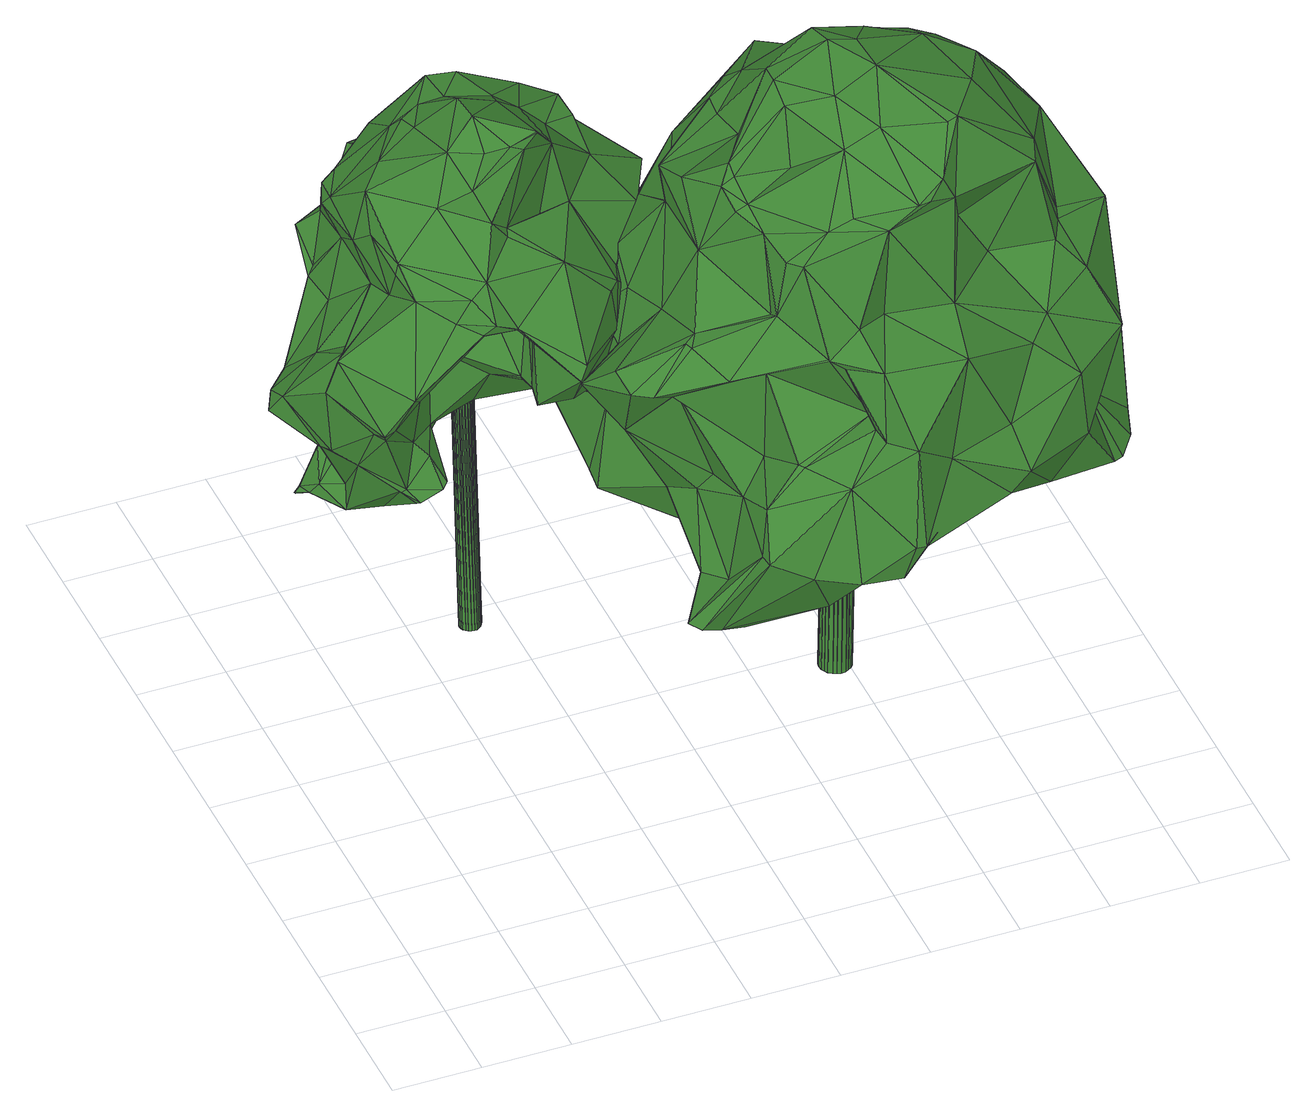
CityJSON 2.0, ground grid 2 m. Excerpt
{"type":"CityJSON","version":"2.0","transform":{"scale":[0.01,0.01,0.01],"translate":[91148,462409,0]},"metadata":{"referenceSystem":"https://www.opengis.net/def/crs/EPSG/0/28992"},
"CityObjects":{
"tree1":{"type":"SolitaryVegetationObject","attributes":{"gtid":163,"crown_width_m":8.28,"crown_median_z":9.15,"trunk_H_m":8.91,"trunk_DBH_m":0.473,"trunk_radius_m":0.236,"trunk_base_height_m":0.24,"original_gtid":"167"},"geometry":[{"type":"Solid","lod":"3","boundaries":[[[[0,1,2]],[[3,4,5]],[[6,7,8]],[[9,10,11]],[[12,13,14]],[[15,16,17]],[[18,19,20]],[[21,19,22]],[[23,24,25]],[[26,27,28]],[[22,29,30]],[[31,32,33]],[[34,35,36]],[[34,36,37]],[[38,39,40]],[[41,42,43]],[[35,44,9]],[[34,45,46]],[[47,48,49]],[[47,50,48]],[[51,52,53]],[[54,23,55]],[[51,56,23]],[[57,58,59]],[[60,61,62]],[[63,61,60]],[[57,64,65]],[[66,64,57]],[[65,58,57]],[[6,55,25]],[[67,68,69]],[[70,71,72]],[[73,74,3]],[[75,63,60]],[[47,76,17]],[[77,78,79]],[[80,81,82]],[[83,40,39]],[[25,55,23]],[[83,39,84]],[[28,85,86]],[[47,17,87]],[[88,89,10]],[[90,85,91]],[[92,73,44]],[[93,94,95]],[[14,96,97]],[[97,12,14]],[[21,98,19]],[[20,19,98]],[[1,99,26]],[[52,51,100]],[[36,35,101]],[[25,102,6]],[[29,75,103]],[[104,105,106]],[[107,108,109]],[[110,16,15]],[[55,8,54]],[[82,111,80]],[[112,113,93]],[[111,67,80]],[[19,114,22]],[[115,116,117]],[[118,92,119]],[[36,120,37]],[[91,121,122]],[[22,30,123]],[[22,123,21]],[[124,125,126]],[[110,127,128]],[[129,130,131]],[[132,133,134]],[[62,110,128]],[[62,128,60]],[[135,30,103]],[[63,29,114]],[[22,114,29]],[[76,136,137]],[[87,138,139]],[[56,140,141]],[[96,142,97]],[[106,105,35]],[[50,34,46]],[[63,114,19]],[[143,144,145]],[[146,147,18]],[[30,29,103]],[[80,148,81]],[[149,150,151]],[[137,149,152]],[[54,8,7]],[[153,154,155]],[[40,154,153]],[[112,156,157]],[[112,157,113]],[[158,147,146]],[[87,17,16]],[[87,16,138]],[[159,160,161]],[[159,161,162]],[[163,81,42]],[[53,88,51]],[[81,163,164]],[[165,94,113]],[[162,161,166]],[[86,85,167]],[[90,167,85]],[[26,99,27]],[[98,168,169]],[[170,171,172]],[[68,18,173]],[[147,173,18]],[[146,18,20]],[[146,174,158]],[[175,143,145]],[[124,176,83]],[[177,176,124]],[[178,155,116]],[[46,155,178]],[[76,179,17]],[[137,179,76]],[[180,115,117]],[[143,181,65]],[[182,183,184]],[[185,186,142]],[[187,161,160]],[[45,37,188]],[[189,111,132]],[[163,190,191]],[[35,34,106]],[[7,102,192]],[[82,133,132]],[[193,194,77]],[[62,61,68]],[[111,195,78]],[[123,30,135]],[[196,123,156]],[[166,107,197]],[[101,9,11]],[[101,35,9]],[[84,124,83]],[[180,71,115]],[[125,124,198]],[[126,125,199]],[[162,200,159]],[[201,76,202]],[[116,115,178]],[[153,188,40]],[[121,140,181]],[[45,34,37]],[[154,176,177]],[[83,176,154]],[[0,203,117]],[[0,117,116]],[[204,40,120]],[[181,143,205]],[[181,205,121]],[[43,191,41]],[[206,207,144]],[[45,188,153]],[[26,2,1]],[[31,208,118]],[[107,118,208]],[[131,90,129]],[[195,209,79]],[[131,168,196]],[[21,196,168]],[[86,2,28]],[[82,132,111]],[[16,110,210]],[[6,8,55]],[[40,188,37]],[[211,212,213]],[[2,203,0]],[[214,215,216]],[[195,14,13]],[[26,28,2]],[[27,99,141]],[[4,43,5]],[[183,122,205]],[[74,197,191]],[[37,120,40]],[[217,211,32]],[[5,218,206]],[[5,206,144]],[[181,59,58]],[[219,117,203]],[[180,117,219]],[[47,49,76]],[[43,218,5]],[[48,50,46]],[[219,71,180]],[[4,191,43]],[[214,220,50]],[[48,46,49]],[[106,50,220]],[[106,34,50]],[[221,108,187]],[[6,102,7]],[[103,75,135]],[[44,35,105]],[[84,39,222]],[[38,222,39]],[[223,119,104]],[[36,101,224]],[[66,3,144]],[[45,153,155]],[[219,225,72]],[[42,218,43]],[[75,29,63]],[[218,42,148]],[[42,81,148]],[[134,14,189]],[[226,56,51]],[[147,227,173]],[[147,228,227]],[[116,155,154]],[[101,11,229]],[[101,229,192]],[[192,229,171]],[[11,171,229]],[[91,27,230]],[[226,51,88]],[[54,170,172]],[[54,7,170]],[[45,155,46]],[[194,111,78]],[[194,78,77]],[[152,149,151]],[[152,151,135]],[[66,10,9]],[[42,41,190]],[[191,190,41]],[[231,200,73]],[[52,54,172]],[[232,126,177]],[[124,126,232]],[[124,232,177]],[[166,197,74]],[[67,194,193]],[[78,195,79]],[[95,72,225]],[[191,197,212]],[[151,150,94]],[[151,94,165]],[[121,205,122]],[[131,130,168]],[[137,152,179]],[[110,179,152]],[[15,179,110]],[[89,53,52]],[[83,154,40]],[[93,233,112]],[[0,126,1]],[[27,141,230]],[[3,9,44]],[[3,66,9]],[[138,79,209]],[[118,107,234]],[[129,90,184]],[[233,225,2]],[[189,195,111]],[[182,184,90]],[[89,88,53]],[[31,119,223]],[[31,223,32]],[[118,119,31]],[[66,59,10]],[[160,109,221]],[[67,227,80]],[[199,125,235]],[[56,235,125]],[[74,236,166]],[[76,201,136]],[[175,205,143]],[[17,179,15]],[[3,74,4]],[[173,69,68]],[[111,194,67]],[[159,200,231]],[[121,230,140]],[[222,38,204]],[[40,204,38]],[[151,165,237]],[[151,237,135]],[[182,90,183]],[[236,162,166]],[[210,77,79]],[[210,79,138]],[[16,210,138]],[[5,144,3]],[[192,171,170]],[[134,189,132]],[[32,223,217]],[[3,44,73]],[[11,10,89]],[[185,142,238]],[[238,142,96]],[[144,64,66]],[[119,92,44]],[[204,192,102]],[[11,89,171]],[[162,236,200]],[[154,177,116]],[[116,177,0]],[[136,149,137]],[[70,149,136]],[[46,202,49]],[[76,49,202]],[[228,147,207]],[[115,71,70]],[[47,214,50]],[[57,59,66]],[[178,202,46]],[[115,202,178]],[[136,202,115]],[[70,136,115]],[[136,201,202]],[[195,189,14]],[[181,56,226]],[[174,175,158]],[[0,177,126]],[[56,141,199]],[[68,61,18]],[[19,18,61]],[[238,220,216]],[[148,227,228]],[[62,68,193]],[[193,68,67]],[[92,231,73]],[[126,199,99]],[[99,1,126]],[[183,90,239]],[[183,239,122]],[[224,204,120]],[[224,120,36]],[[134,211,217]],[[133,211,134]],[[223,104,217]],[[220,104,106]],[[96,134,104]],[[96,104,220]],[[217,104,134]],[[119,105,104]],[[44,105,119]],[[86,233,2]],[[95,240,72]],[[25,24,198]],[[125,198,24]],[[23,56,125]],[[97,142,186]],[[84,198,124]],[[127,75,60]],[[75,127,135]],[[102,198,222]],[[63,19,61]],[[152,127,110]],[[241,127,152]],[[135,127,241]],[[135,241,152]],[[187,160,221]],[[54,100,23]],[[52,100,54]],[[236,74,200]],[[73,200,74]],[[161,187,108]],[[161,108,166]],[[221,109,108]],[[231,160,159]],[[158,175,207]],[[144,207,145]],[[203,225,219]],[[23,125,24]],[[224,101,192]],[[2,225,203]],[[224,192,204]],[[215,139,242]],[[139,138,209]],[[62,77,210]],[[62,210,110]],[[175,145,207]],[[238,216,215]],[[238,215,242]],[[214,216,220]],[[93,113,94]],[[72,71,219]],[[131,196,243]],[[21,123,196]],[[102,25,198]],[[222,198,84]],[[77,62,193]],[[173,227,69]],[[175,183,205]],[[226,59,181]],[[88,59,226]],[[91,85,27]],[[206,228,207]],[[206,218,228]],[[148,80,227]],[[67,69,227]],[[47,215,214]],[[139,215,87]],[[47,87,215]],[[185,209,186]],[[195,13,186]],[[123,135,157]],[[98,169,20]],[[130,169,168]],[[20,169,130]],[[181,140,56]],[[32,211,33]],[[97,186,12]],[[12,186,13]],[[118,234,92]],[[109,92,234]],[[238,96,220]],[[96,14,134]],[[230,141,140]],[[156,123,157]],[[141,99,199]],[[98,21,168]],[[139,209,242]],[[185,242,209]],[[238,242,185]],[[195,186,209]],[[28,27,85]],[[88,10,59]],[[91,230,121]],[[70,240,149]],[[72,240,70]],[[149,240,150]],[[131,167,90]],[[131,243,167]],[[135,237,157]],[[90,122,239]],[[90,91,122]],[[231,109,160]],[[92,109,231]],[[181,58,65]],[[108,107,166]],[[163,191,212]],[[211,133,212]],[[107,109,234]],[[244,191,4]],[[167,243,233]],[[167,233,86]],[[243,112,233]],[[175,245,184]],[[158,207,147]],[[20,130,146]],[[174,245,175]],[[244,246,191]],[[244,4,246]],[[191,246,74]],[[4,74,246]],[[94,150,240]],[[94,240,95]],[[95,225,93]],[[233,93,225]],[[56,199,235]],[[196,156,243]],[[112,243,156]],[[143,65,64]],[[143,64,144]],[[146,245,174]],[[175,184,183]],[[42,190,163]],[[208,212,107]],[[212,197,107]],[[81,164,82]],[[33,213,31]],[[208,31,213]],[[33,211,213]],[[208,213,212]],[[133,164,212]],[[212,164,163]],[[133,82,164]],[[89,52,172]],[[171,89,172]],[[204,102,222]],[[129,245,130]],[[129,184,245]],[[130,245,146]],[[127,60,128]],[[192,170,7]],[[23,100,51]],[[148,247,218]],[[148,228,247]],[[218,247,228]],[[157,237,113]],[[113,237,165]],[[248,249,250]],[[248,250,251]],[[251,250,252]],[[251,252,253]],[[250,249,254]],[[250,254,252]],[[252,254,255]],[[252,255,253]],[[254,249,256]],[[254,256,255]],[[255,256,257]],[[255,257,253]],[[256,249,258]],[[256,258,257]],[[257,258,259]],[[257,259,253]],[[258,249,260]],[[258,260,259]],[[259,260,261]],[[259,261,253]],[[260,249,262]],[[260,262,261]],[[261,262,263]],[[261,263,253]],[[262,249,264]],[[262,264,263]],[[263,264,265]],[[263,265,253]],[[264,249,266]],[[264,266,265]],[[265,266,267]],[[265,267,253]],[[266,249,268]],[[266,268,267]],[[267,268,269]],[[267,269,253]],[[268,249,270]],[[268,270,269]],[[269,270,271]],[[269,271,253]],[[270,249,272]],[[270,272,271]],[[271,272,273]],[[271,273,253]],[[272,249,274]],[[272,274,273]],[[273,274,275]],[[273,275,253]],[[274,249,276]],[[274,276,275]],[[275,276,277]],[[275,277,253]],[[276,249,278]],[[276,278,277]],[[277,278,279]],[[277,279,253]],[[278,249,280]],[[278,280,279]],[[279,280,281]],[[279,281,253]],[[280,249,282]],[[280,282,281]],[[281,282,283]],[[281,283,253]],[[282,249,284]],[[282,284,283]],[[283,284,285]],[[283,285,253]],[[284,249,286]],[[284,286,285]],[[285,286,287]],[[285,287,253]],[[286,249,288]],[[286,288,287]],[[287,288,289]],[[287,289,253]],[[288,249,290]],[[288,290,289]],[[289,290,291]],[[289,291,253]],[[290,249,292]],[[290,292,291]],[[291,292,293]],[[291,293,253]],[[292,249,294]],[[292,294,293]],[[293,294,295]],[[293,295,253]],[[294,249,296]],[[294,296,295]],[[295,296,297]],[[295,297,253]],[[296,249,248]],[[296,248,297]],[[297,248,251]],[[297,251,253]]]]}]},
"tree2":{"type":"SolitaryVegetationObject","attributes":{"gtid":150,"crown_width_m":12.15,"crown_median_z":8.99,"trunk_H_m":8.77,"trunk_DBH_m":0.713,"trunk_radius_m":0.357,"trunk_base_height_m":0.22,"original_gtid":"154"},"geometry":[{"type":"Solid","lod":"3","boundaries":[[[[298,299,300]],[[301,302,303]],[[304,305,300]],[[306,307,308]],[[309,307,306]],[[310,311,312]],[[313,314,315]],[[316,317,318]],[[319,320,321]],[[322,323,324]],[[325,326,327]],[[328,329,330]],[[331,332,333]],[[334,316,322]],[[335,336,337]],[[300,299,338]],[[339,340,341]],[[342,343,344]],[[345,343,342]],[[346,328,347]],[[300,305,348]],[[303,349,350]],[[351,352,353]],[[336,354,337]],[[335,337,355]],[[345,356,357]],[[358,359,360]],[[361,362,363]],[[361,363,364]],[[365,366,315]],[[367,368,369]],[[370,371,372]],[[373,374,312]],[[310,312,374]],[[375,342,376]],[[377,378,379]],[[380,359,358]],[[339,341,381]],[[324,382,383]],[[384,382,324]],[[385,386,387]],[[388,389,390]],[[391,392,393]],[[394,392,391]],[[376,395,375]],[[396,397,398]],[[399,396,398]],[[355,337,400]],[[401,397,301]],[[402,403,404]],[[388,329,405]],[[342,406,319]],[[318,323,316]],[[404,407,408]],[[409,410,331]],[[411,412,413]],[[414,412,411]],[[387,380,415]],[[387,415,385]],[[416,311,417]],[[418,419,420]],[[418,421,419]],[[422,418,423]],[[424,401,425]],[[424,425,426]],[[400,337,354]],[[427,428,354]],[[304,300,338]],[[429,430,431]],[[432,433,434]],[[420,435,436]],[[429,437,438]],[[364,429,438]],[[427,439,403]],[[440,441,442]],[[394,366,365]],[[336,443,439]],[[421,444,419]],[[445,383,382]],[[413,446,447]],[[422,421,418]],[[298,448,299]],[[449,422,423]],[[450,451,452]],[[347,453,338]],[[454,455,456]],[[457,458,370]],[[441,378,358]],[[347,338,346]],[[459,460,461]],[[462,333,398]],[[463,459,461]],[[464,465,466]],[[467,468,465]],[[466,465,468]],[[351,412,414]],[[353,332,410]],[[446,353,447]],[[469,321,470]],[[348,298,300]],[[471,408,407]],[[448,349,472]],[[473,395,376]],[[474,306,323]],[[474,475,306]],[[396,301,397]],[[476,340,339]],[[305,477,348]],[[401,398,397]],[[346,338,299]],[[326,478,327]],[[479,389,472]],[[440,378,441]],[[303,480,481]],[[482,442,441]],[[319,321,438]],[[483,484,485]],[[447,486,413]],[[349,302,487]],[[303,302,349]],[[479,472,487]],[[388,472,389]],[[488,432,489]],[[490,479,491]],[[416,492,328]],[[336,493,354]],[[487,472,349]],[[494,495,458]],[[388,448,472]],[[496,497,498]],[[499,467,394]],[[465,500,334]],[[346,405,329]],[[388,405,448]],[[346,448,405]],[[406,498,497]],[[305,362,457]],[[467,501,502]],[[467,502,468]],[[502,501,503]],[[502,503,486]],[[449,504,492]],[[505,506,507]],[[458,505,507]],[[508,438,437]],[[497,483,509]],[[510,407,511]],[[512,513,381]],[[501,513,512]],[[464,514,500]],[[485,507,506]],[[439,493,336]],[[439,427,493]],[[393,515,391]],[[347,516,430]],[[431,430,516]],[[303,481,301]],[[517,318,317]],[[490,389,479]],[[518,422,519]],[[518,519,379]],[[379,519,492]],[[306,384,324]],[[462,398,520]],[[338,453,304]],[[499,521,522]],[[499,522,467]],[[459,523,524]],[[485,509,483]],[[493,427,354]],[[525,523,398]],[[434,526,527]],[[473,376,508]],[[327,528,325]],[[403,439,478]],[[529,511,407]],[[529,407,404]],[[530,531,532]],[[381,533,512]],[[381,341,533]],[[303,350,534]],[[298,480,534]],[[298,426,480]],[[349,448,350]],[[448,346,299]],[[443,336,335]],[[305,304,363]],[[481,480,426]],[[350,298,534]],[[298,350,448]],[[534,480,303]],[[426,298,348]],[[488,445,308]],[[461,475,463]],[[429,431,437]],[[526,434,535]],[[526,535,355]],[[344,366,498]],[[360,359,536]],[[423,418,537]],[[396,538,301]],[[539,315,344]],[[540,333,520]],[[463,523,459]],[[384,445,382]],[[508,537,473]],[[541,322,324]],[[541,324,383]],[[478,443,327]],[[432,327,443]],[[542,356,345]],[[464,409,543]],[[540,543,409]],[[498,406,342]],[[518,544,421]],[[430,453,347]],[[488,308,432]],[[530,545,403]],[[442,482,451]],[[393,541,489]],[[531,530,546]],[[547,424,426]],[[449,431,516]],[[404,548,529]],[[460,529,548]],[[386,549,550]],[[436,395,473]],[[346,329,328]],[[352,351,373]],[[551,340,476]],[[552,497,553]],[[476,554,313]],[[518,379,544]],[[376,438,508]],[[421,544,444]],[[404,408,402]],[[409,464,555]],[[450,444,440]],[[358,556,482]],[[358,482,441]],[[483,497,552]],[[528,327,557]],[[426,425,481]],[[429,363,304]],[[393,322,541]],[[393,334,322]],[[517,317,543]],[[558,517,543]],[[339,521,554]],[[339,554,476]],[[329,390,330]],[[498,366,496]],[[450,442,451]],[[329,388,390]],[[416,330,390]],[[416,328,330]],[[489,515,393]],[[559,527,560]],[[302,301,538]],[[432,515,489]],[[561,332,352]],[[353,352,332]],[[549,562,550]],[[474,323,318]],[[355,552,563]],[[524,460,459]],[[524,523,525]],[[564,510,495]],[[449,423,431]],[[437,431,423]],[[450,440,442]],[[540,409,331]],[[392,565,334]],[[344,498,342]],[[549,414,411]],[[520,333,462]],[[344,315,366]],[[421,422,518]],[[352,373,312]],[[458,457,506]],[[458,506,505]],[[427,403,566]],[[322,316,323]],[[345,344,343]],[[461,460,475]],[[467,522,501]],[[340,451,482]],[[551,451,340]],[[499,314,521]],[[365,314,499]],[[380,358,415]],[[489,541,383]],[[416,567,492]],[[379,492,567]],[[568,369,368]],[[362,305,363]],[[399,398,333]],[[561,352,369]],[[351,353,446]],[[569,318,517]],[[369,352,367]],[[339,513,521]],[[381,513,339]],[[365,315,314]],[[522,521,513]],[[391,570,394]],[[571,570,391]],[[398,523,520]],[[404,545,572]],[[335,535,434]],[[355,535,335]],[[569,517,558]],[[440,544,378]],[[557,432,308]],[[409,573,410]],[[362,506,457]],[[536,574,575]],[[536,575,512]],[[301,425,401]],[[481,425,301]],[[358,360,556]],[[551,452,451]],[[576,415,358]],[[324,323,306]],[[577,578,486]],[[475,474,463]],[[440,444,544]],[[450,356,444]],[[450,357,356]],[[378,544,379]],[[501,522,513]],[[527,559,515]],[[468,502,555]],[[486,555,502]],[[579,520,523]],[[394,365,499]],[[542,419,356]],[[580,491,367]],[[419,542,420]],[[429,364,363]],[[547,477,372]],[[370,458,371]],[[447,555,486]],[[402,408,471]],[[577,486,503]],[[577,503,574]],[[466,555,464]],[[468,555,466]],[[341,340,556]],[[340,482,556]],[[341,556,360]],[[341,360,533]],[[494,458,507]],[[370,477,457]],[[510,511,456]],[[364,321,469]],[[489,383,488]],[[555,447,573]],[[555,573,409]],[[445,488,383]],[[334,565,465]],[[572,548,404]],[[308,445,384]],[[331,410,332]],[[416,581,311]],[[390,581,416]],[[582,354,484]],[[582,400,354]],[[496,553,497]],[[563,583,526]],[[446,412,351]],[[486,562,413]],[[411,413,562]],[[355,563,526]],[[352,584,367]],[[399,333,332]],[[312,584,352]],[[455,495,510]],[[580,311,389]],[[389,490,580]],[[439,443,478]],[[399,332,561]],[[399,561,396]],[[424,454,401]],[[429,304,453]],[[525,401,454]],[[525,454,524]],[[357,452,344]],[[561,369,568]],[[310,374,417]],[[437,537,508]],[[318,569,474]],[[354,428,484]],[[485,484,428]],[[553,563,552]],[[402,566,403]],[[402,507,566]],[[428,566,507]],[[525,398,401]],[[417,374,585]],[[586,587,359]],[[309,306,548]],[[309,548,572]],[[576,378,377]],[[424,372,455]],[[547,372,424]],[[370,372,477]],[[527,515,434]],[[432,434,515]],[[305,457,477]],[[424,455,454]],[[587,574,359]],[[494,564,495]],[[406,509,320]],[[312,580,584]],[[361,364,469]],[[496,588,553]],[[588,496,571]],[[588,560,527]],[[449,516,504]],[[347,504,516]],[[452,476,539]],[[331,333,540]],[[435,395,436]],[[435,375,395]],[[569,558,579]],[[348,477,426]],[[547,426,477]],[[311,310,417]],[[549,374,414]],[[368,367,491]],[[368,491,479]],[[366,394,570]],[[539,344,452]],[[570,571,496]],[[531,546,309]],[[406,320,319]],[[576,385,415]],[[366,570,496]],[[420,542,435]],[[467,589,394]],[[485,320,509]],[[576,358,378]],[[404,403,545]],[[413,412,446]],[[565,392,589]],[[430,429,453]],[[306,460,548]],[[306,475,460]],[[319,438,376]],[[528,546,325]],[[557,307,528]],[[557,308,307]],[[506,362,361]],[[524,454,511]],[[454,456,511]],[[455,510,456]],[[460,511,529]],[[460,524,511]],[[553,583,563]],[[588,583,553]],[[342,319,376]],[[359,380,586]],[[353,573,447]],[[410,573,353]],[[423,537,437]],[[411,562,549]],[[375,435,542]],[[345,375,542]],[[504,347,590]],[[504,590,492]],[[492,590,328]],[[347,328,590]],[[503,501,575]],[[503,575,574]],[[479,487,368]],[[464,500,465]],[[394,589,392]],[[372,495,455]],[[490,491,580]],[[371,458,495]],[[561,538,396]],[[568,302,538]],[[568,538,561]],[[371,495,372]],[[325,546,326]],[[326,546,478]],[[449,519,422]],[[306,308,384]],[[546,528,309]],[[403,478,530]],[[309,532,531]],[[546,530,478]],[[471,407,564]],[[564,407,510]],[[572,532,309]],[[572,545,532]],[[545,530,532]],[[492,519,449]],[[391,515,559]],[[586,550,587]],[[576,377,385]],[[579,523,569]],[[357,344,345]],[[427,566,428]],[[317,514,543]],[[342,375,345]],[[543,514,464]],[[474,523,463]],[[569,523,474]],[[539,476,313]],[[539,313,315]],[[419,444,356]],[[588,527,526]],[[588,526,583]],[[355,582,552]],[[400,582,355]],[[552,582,483]],[[389,581,390]],[[311,581,389]],[[483,582,484]],[[485,428,507]],[[438,321,364]],[[470,506,361]],[[361,469,470]],[[470,485,506]],[[470,321,485]],[[320,485,321]],[[334,393,392]],[[327,432,557]],[[587,578,574]],[[562,578,587]],[[588,571,560]],[[559,560,571]],[[562,486,578]],[[387,550,586]],[[417,591,416]],[[351,414,374]],[[373,351,374]],[[567,416,591]],[[377,567,591]],[[377,379,567]],[[420,537,418]],[[420,436,537]],[[473,537,436]],[[586,380,387]],[[316,514,317]],[[514,316,334]],[[391,559,571]],[[574,578,577]],[[385,377,386]],[[417,585,386]],[[417,386,591]],[[377,591,386]],[[549,386,585]],[[374,549,585]],[[387,386,550]],[[562,587,550]],[[574,536,359]],[[533,360,536]],[[533,536,512]],[[450,452,357]],[[551,476,452]],[[494,507,564]],[[558,543,540]],[[528,307,309]],[[497,509,406]],[[465,565,589]],[[465,589,467]],[[443,433,432]],[[367,584,580]],[[302,368,487]],[[568,368,302]],[[402,471,507]],[[311,580,312]],[[434,433,335]],[[443,335,433]],[[501,512,575]],[[514,334,500]],[[540,520,592]],[[540,592,558]],[[579,592,520]],[[558,592,579]],[[521,314,554]],[[313,554,314]],[[507,471,564]],[[593,594,595]],[[593,595,596]],[[596,595,597]],[[596,597,598]],[[595,594,599]],[[595,599,597]],[[597,599,600]],[[597,600,598]],[[599,594,601]],[[599,601,600]],[[600,601,602]],[[600,602,598]],[[601,594,603]],[[601,603,602]],[[602,603,604]],[[602,604,598]],[[603,594,605]],[[603,605,604]],[[604,605,606]],[[604,606,598]],[[605,594,607]],[[605,607,606]],[[606,607,608]],[[606,608,598]],[[607,594,609]],[[607,609,608]],[[608,609,610]],[[608,610,598]],[[609,594,611]],[[609,611,610]],[[610,611,612]],[[610,612,598]],[[611,594,613]],[[611,613,612]],[[612,613,614]],[[612,614,598]],[[613,594,615]],[[613,615,614]],[[614,615,616]],[[614,616,598]],[[615,594,617]],[[615,617,616]],[[616,617,618]],[[616,618,598]],[[617,594,619]],[[617,619,618]],[[618,619,620]],[[618,620,598]],[[619,594,621]],[[619,621,620]],[[620,621,622]],[[620,622,598]],[[621,594,623]],[[621,623,622]],[[622,623,624]],[[622,624,598]],[[623,594,625]],[[623,625,624]],[[624,625,626]],[[624,626,598]],[[625,594,627]],[[625,627,626]],[[626,627,628]],[[626,628,598]],[[627,594,629]],[[627,629,628]],[[628,629,630]],[[628,630,598]],[[629,594,631]],[[629,631,630]],[[630,631,632]],[[630,632,598]],[[631,594,633]],[[631,633,632]],[[632,633,634]],[[632,634,598]],[[633,594,635]],[[633,635,634]],[[634,635,636]],[[634,636,598]],[[635,594,637]],[[635,637,636]],[[636,637,638]],[[636,638,598]],[[637,594,639]],[[637,639,638]],[[638,639,640]],[[638,640,598]],[[639,594,641]],[[639,641,640]],[[640,641,642]],[[640,642,598]],[[641,594,593]],[[641,593,642]],[[642,593,596]],[[642,596,598]]]]}]}
},
"vertices":[
[789,1395,933],[738,1483,960],[708,1370,1093],[257,1204,800],[149,1176,781],[125,1186,800],[579,1599,574],[540,1557,572],[562,1599,567],[396,1266,723],[396,1357,676],[397,1355,673],[306,913,965],[367,838,1103],[313,908,951],[715,848,1077],[599,693,1032],[722,830,990],[267,1094,1295],[420,1019,1407],[318,1145,1320],[481,1114,1462],[482,1036,1473],[537,1603,745],[600,1603,750],[614,1603,606],[712,1500,990],[575,1542,1050],[591,1386,1077],[539,967,1425],[597,966,1449],[283,851,644],[338,841,672],[289,842,650],[626,1111,685],[526,1143,685],[596,1275,631],[726,1235,597],[759,1428,465],[790,1495,586],[787,1350,507],[42,1069,800],[62,1040,853],[65,1114,814],[353,1103,676],[791,1174,628],[821,1054,717],[706,857,841],[709,1042,882],[794,994,897],[648,999,735],[465,1535,756],[409,1536,620],[395,1484,639],[519,1601,553],[561,1602,569],[513,1442,840],[276,1343,962],[375,1426,980],[404,1322,824],[478,919,1277],[384,986,1295],[439,851,1182],[450,954,1344],[242,1314,938],[263,1392,963],[334,1278,813],[298,892,1143],[288,963,1194],[282,962,1167],[803,1033,994],[705,1153,982],[749,1123,1106],[286,1100,638],[228,1119,612],[568,961,1414],[836,975,933],[435,785,1117],[411,797,1089],[482,787,1091],[135,918,1014],[114,932,928],[197,813,872],[801,1479,620],[759,1533,615],[554,1459,1146],[653,1443,1198],[598,766,890],[422,1431,685],[386,1459,630],[478,1428,1187],[459,1528,1034],[276,1021,562],[735,1242,1271],[755,1184,1281],[725,1218,1242],[368,997,927],[455,978,1076],[411,1179,1357],[677,1507,967],[434,1536,626],[576,1294,639],[587,1551,598],[597,963,1447],[361,967,743],[425,1060,692],[488,1044,712],[190,1007,538],[151,1114,516],[155,1114,515],[617,862,1174],[257,794,964],[682,1272,1323],[742,1206,1324],[484,975,1417],[843,1135,878],[847,1294,806],[802,1265,851],[267,990,538],[296,994,566],[711,1282,596],[419,1564,1026],[436,1527,1037],[572,1126,1417],[719,1487,725],[616,1573,760],[700,1471,892],[521,942,1234],[516,925,1225],[387,1369,1233],[386,1250,1315],[499,1334,1352],[221,813,883],[206,829,850],[293,893,771],[650,1012,1368],[832,1020,969],[759,928,1073],[576,669,1013],[525,784,880],[401,1506,946],[564,1523,983],[497,994,1013],[240,1408,980],[224,1299,930],[240,1313,942],[244,1227,1187],[250,1120,1152],[172,983,977],[848,1030,1140],[899,1132,1160],[765,1086,1248],[685,1002,1210],[812,1212,563],[796,1283,641],[860,1150,669],[597,1210,1362],[632,1148,1366],[237,1257,1150],[193,1170,586],[147,1152,504],[144,1151,507],[190,1167,588],[136,956,751],[186,846,860],[753,1151,1307],[164,1092,551],[540,1383,1192],[449,1253,1351],[405,1231,1342],[434,1533,623],[389,1457,628],[410,1533,618],[264,1056,1208],[255,1300,1168],[280,1370,1033],[748,1387,674],[807,1346,805],[865,1123,719],[744,882,1071],[764,1229,862],[344,1497,921],[459,1314,1078],[339,1395,1033],[331,1332,1183],[557,924,1040],[461,895,1100],[133,1151,493],[809,1210,563],[279,825,934],[122,987,744],[124,990,742],[543,1472,614],[399,833,1161],[366,835,1105],[412,799,1086],[506,1249,1358],[204,1048,573],[699,1551,646],[632,1450,909],[211,1145,596],[857,1002,940],[850,1066,877],[760,1296,1037],[692,1417,524],[323,1422,1015],[231,1206,934],[265,1218,1080],[256,873,667],[522,799,1078],[483,786,1094],[266,863,677],[181,920,724],[256,869,668],[601,919,864],[538,839,879],[533,892,871],[323,877,738],[161,1101,894],[762,1263,1041],[494,968,835],[136,1150,491],[710,1447,494],[352,852,680],[693,1370,607],[705,1295,1104],[457,1361,840],[285,1005,1081],[276,1084,1055],[428,1432,673],[488,1579,1022],[216,1132,591],[684,1454,745],[632,1340,1224],[193,1008,538],[601,1479,769],[207,1143,597],[682,1126,1323],[532,893,875],[459,1468,1027],[863,1120,1144],[621,1011,1188],[536,839,883],[563,1321,1353],[276,1073,802],[287,1311,1186],[266,1068,646],[205,1020,961],[549,1152,25],[525,1152,24],[548,1158,25],[527,1161,916],[526,1167,916],[503,1161,915],[546,1164,24],[524,1172,916],[542,1168,24],[520,1177,915],[537,1172,24],[515,1181,915],[531,1175,24],[510,1184,915],[525,1176,24],[504,1184,915],[519,1175,24],[498,1184,915],[513,1173,24],[492,1181,915],[509,1169,23],[487,1178,915],[505,1164,23],[483,1173,915],[502,1158,23],[481,1167,915],[501,1152,23],[480,1161,915],[502,1146,24],[481,1155,915],[504,1140,24],[483,1149,915],[508,1135,24],[487,1144,915],[513,1132,24],[491,1140,915],[519,1129,24],[497,1138,915],[525,1128,24],[503,1137,915],[531,1129,24],[509,1138,916],[537,1131,25],[515,1140,916],[542,1135,25],[520,1144,916],[545,1140,25],[524,1149,916],[548,1146,25],[526,1154,916],
[1378,770,1618],[1408,577,1632],[1461,682,1612],[1054,966,1473],[1035,786,1618],[1150,819,1667],[1577,619,1478],[1582,827,1413],[1122,1268,798],[1163,1219,813],[1148,1300,602],[1302,1293,848],[931,421,1406],[1013,393,1483],[920,516,1416],[919,474,592],[923,561,569],[1098,552,610],[831,1204,562],[859,1074,725],[831,1257,823],[1590,541,878],[1749,728,804],[1723,734,849],[919,1192,558],[947,1233,804],[1030,1313,589],[1344,1203,862],[1481,1168,822],[1282,1081,651],[1285,364,1515],[1257,362,1573],[1225,348,1535],[773,962,1097],[842,863,1267],[855,1039,1150],[778,997,560],[1449,1192,472],[1471,1208,490],[1571,1121,472],[1509,482,1514],[809,344,535],[957,250,616],[744,310,572],[1449,591,758],[1351,494,922],[1279,483,748],[1421,321,824],[1331,463,1643],[1491,431,1498],[1454,890,1503],[1159,752,1682],[1217,739,1675],[772,531,1185],[829,650,1301],[771,708,1118],[1564,1177,509],[1553,1080,466],[1427,279,814],[1234,352,833],[990,206,949],[835,289,879],[812,216,793],[1644,776,1064],[1680,864,1188],[1644,713,1236],[1685,604,1061],[1082,596,605],[1154,682,719],[870,626,1475],[903,665,1497],[828,742,1425],[1602,1029,1198],[1546,1047,1142],[1556,1063,1223],[912,457,1249],[909,419,1274],[1550,374,777],[1683,446,780],[1067,216,1224],[1103,115,1083],[1246,196,1224],[926,304,951],[738,348,555],[1083,1336,561],[1082,1335,557],[1126,1302,621],[1005,276,1210],[976,293,1227],[1064,283,1068],[1179,514,1621],[1099,516,1584],[1198,348,1531],[1033,1067,618],[839,970,606],[998,1101,583],[957,824,630],[1626,311,783],[984,970,1417],[1038,1025,1416],[956,1105,1234],[847,864,1266],[1574,1120,476],[1157,1147,1384],[1559,1268,844],[1574,1274,773],[1433,1312,899],[1306,458,1638],[1598,671,756],[1357,1169,909],[1479,1286,898],[722,940,970],[758,861,1064],[657,472,1093],[745,514,1179],[620,504,1088],[751,495,1179],[1055,234,1066],[1133,352,1482],[954,381,1417],[1522,217,928],[1448,241,804],[1599,264,793],[1364,142,930],[1513,233,1076],[1644,334,1090],[1299,1075,1308],[1253,1005,1441],[1413,935,1498],[1548,1222,528],[1595,1121,733],[1689,536,1266],[1559,476,1290],[1592,400,1211],[1209,1165,589],[1366,1145,465],[1335,1144,448],[1523,296,787],[1624,280,787],[1672,413,1048],[1694,531,1019],[1498,1231,529],[1105,75,860],[1082,78,860],[1069,111,760],[1405,1114,525],[1326,156,874],[1125,1343,549],[611,571,1104],[573,663,1013],[1225,650,1671],[1473,322,1183],[1175,190,790],[1075,182,746],[1158,366,752],[1565,499,1303],[1235,1048,1209],[1351,983,1182],[1234,991,1038],[1673,897,1182],[1578,1019,1119],[1146,1270,1052],[1165,1317,992],[1132,1296,1036],[892,1080,1158],[1098,1296,1042],[623,989,770],[676,891,617],[660,833,633],[816,691,556],[656,777,626],[1635,721,930],[1700,757,858],[1493,1247,888],[1120,620,1643],[1662,331,795],[974,1290,960],[1062,1349,978],[993,364,588],[1508,933,1313],[1494,1166,635],[1026,661,1614],[1248,844,1619],[1226,886,1570],[988,148,739],[1624,906,625],[1595,1048,660],[1685,909,859],[653,619,899],[1030,731,1630],[1125,1338,548],[1142,1221,591],[1018,611,1490],[901,630,1487],[1266,321,1273],[1521,1223,518],[1482,979,977],[1495,1040,1126],[1277,799,666],[1511,789,674],[1400,627,692],[926,638,556],[720,995,678],[764,478,594],[764,663,682],[795,577,733],[1393,451,1275],[1611,865,1076],[1636,850,1064],[1617,1054,891],[1687,409,799],[1676,787,754],[1371,1077,940],[1222,1187,1015],[679,337,589],[761,420,531],[754,1014,684],[1204,1162,587],[1537,434,1274],[834,1212,838],[1340,193,1025],[1419,266,1160],[912,1117,1136],[811,487,478],[808,490,480],[1038,1223,1053],[1161,1255,1055],[1120,1044,1154],[1371,1106,490],[1252,1026,486],[1179,1194,824],[1282,1197,905],[1369,1318,825],[1333,1305,838],[1343,1323,829],[701,311,583],[1265,815,1638],[1395,1142,466],[815,263,780],[1578,373,913],[976,909,1424],[1098,482,636],[755,1007,1033],[978,1186,562],[1475,275,792],[708,1021,879],[1195,160,1003],[1370,1322,828],[1360,1243,848],[1336,982,1296],[1302,1296,853],[793,394,1153],[899,452,1100],[1049,275,753],[1573,930,540],[1460,934,622],[841,432,520],[680,781,855],[899,185,752],[1179,1188,605],[860,1147,880],[1232,1014,537],[1253,999,516],[814,830,1395],[709,497,1061],[1545,963,522],[1446,1080,904],[773,966,575],[1587,1206,769],[1120,349,1268],[987,821,1432],[959,1249,983],[1081,901,703],[1196,1005,624],[1344,1327,832],[707,788,985],[832,413,822],[799,411,614],[1062,193,1059],[824,557,777],[740,547,1022],[959,1189,1022],[909,576,1453],[1070,393,1502],[1579,1040,629],[1440,1076,563],[881,574,1443],[976,297,1228],[917,318,952],[894,450,883],[1257,999,518],[795,823,674],[1329,459,1384],[1050,311,1276],[911,1093,978],[1211,751,22],[1175,752,22],[1210,761,22],[1221,738,899],[1220,747,899],[1185,738,899],[1206,769,22],[1216,755,899],[1201,777,22],[1211,763,899],[1193,783,22],[1204,769,899],[1185,786,22],[1195,772,899],[1176,788,23],[1186,774,900],[1166,786,23],[1176,773,900],[1158,783,23],[1168,769,900],[1150,778,23],[1160,764,900],[1144,770,23],[1155,756,900],[1141,762,23],[1151,748,900],[1139,753,22],[1150,739,899],[1140,743,22],[1151,729,899],[1144,735,22],[1154,721,899],[1149,727,22],[1160,713,899],[1157,721,22],[1167,708,899],[1165,718,22],[1175,704,899],[1174,716,21],[1185,702,898],[1184,717,21],[1194,704,898],[1192,721,21],[1203,707,898],[1200,726,21],[1210,712,898],[1206,734,21],[1216,720,898],[1209,742,21],[1219,728,898]
]}
